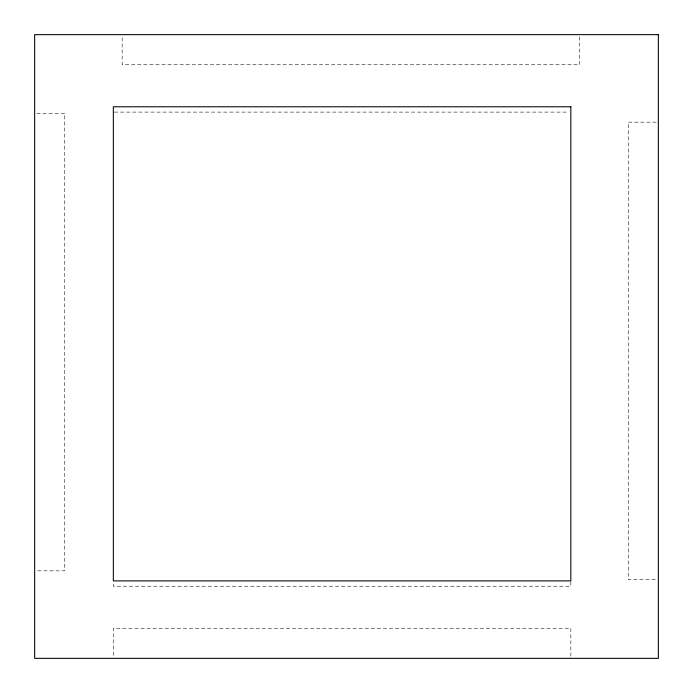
<?xml version="1.0" encoding="UTF-8"?>
<svg xmlns="http://www.w3.org/2000/svg" width="693" height="693" viewBox="0 0 693 693"><rect width="100%" height="100%" fill="white"/><g stroke="black" fill="none" stroke-linecap="round" stroke-linejoin="round"><path stroke-width="0.52" stroke-dasharray="3.46 2.6" d="M114.423 112.101L568.676 112.101M36.798 113.34L64.752 113.34L64.752 570.841L36.798 570.841M656.202 122.159L628.248 122.159L628.248 579.66L656.202 579.66M579.66 36.798L579.66 64.752L122.159 64.752L122.159 36.798M570.841 581.895L570.841 586.226L113.34 586.226L113.34 581.895M570.841 656.202L570.841 628.248L113.34 628.248L113.34 656.202"/><path stroke-width="1.04" d="M658.35 34.65L34.65 34.65L34.65 658.35L658.35 658.35L658.35 34.65M570.841 106.774L113.34 106.774L113.34 580.899L570.841 580.899L570.841 106.774"/></g></svg>
